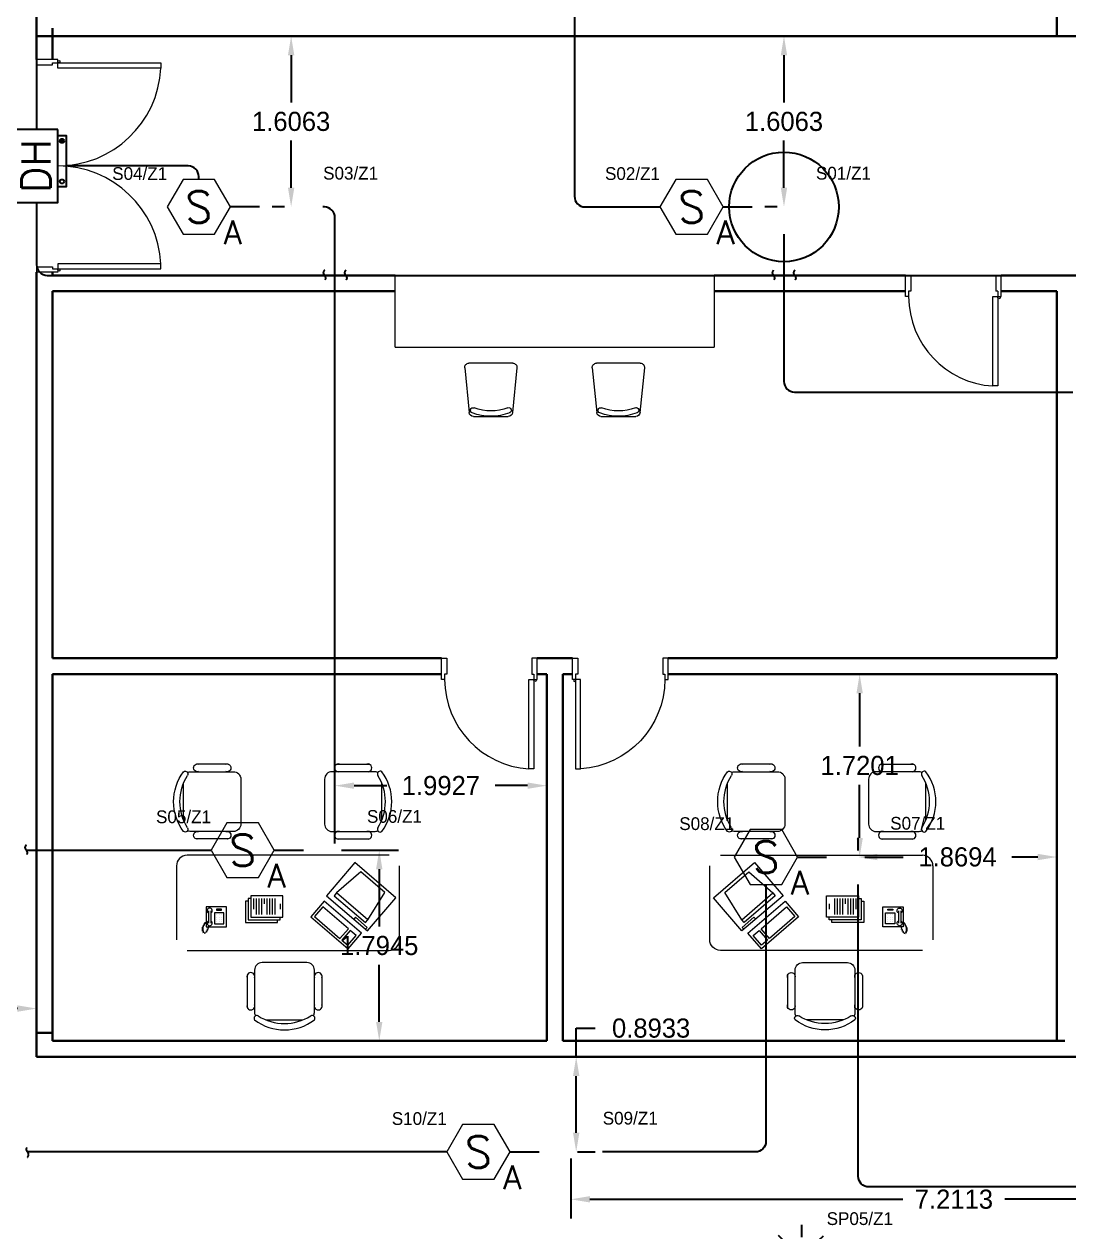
# Model space of a CAD drawing. Extents: x -3404 to 3497, y 0 to 399.
# Drawn here: x 46.01 to 55.84, y 346.88 to 358.24 of the extents above; entities that cross this region are included whole.
import ezdxf
from ezdxf import colors
from ezdxf.entities.mleader import LeaderData, LeaderLine
from ezdxf.enums import TextEntityAlignment as Align
from ezdxf.math import Vec2, Vec3

# ---------------------------------------------------------------- set-up
doc = ezdxf.new("R2010")
doc.units = 0
doc.header["$LTSCALE"] = 0.15
doc.linetypes.add('HIDDEN', pattern=[0.375, 0.25, -0.125])
doc.layers.get('0').update_dxf_attribs({"color": 252})
doc.layers.get('Defpoints').update_dxf_attribs({"color": 252})
for name, color, linetype in [('0 ARCH', 252, 'Continuous'), ('0 DD', 252, 'Continuous'), ('0 fire alarm', 252, 'Continuous'), ('0 sockets', 252, 'Continuous'), ('00-BT-FAS-TEXT', 2, 'Continuous'), ('AUTOINCR', 7, 'Continuous'), ('FIRE_LOOP', 7, 'Continuous'), ('WIRING', 4, 'Continuous')]:
    doc.layers.add(name, color=color, linetype=linetype)
for name, color, linetype, lineweight in [('DOOR', 252, 'Continuous', 20), ('FUR', 252, 'Continuous', 9), ('sofa', 252, 'Continuous', 9), ('T-FIRE-B', 4, 'Continuous', 0), ('T-TEXT', 2, 'Continuous', 0), ('wall', 252, 'Continuous', 30)]:
    doc.layers.add(name, color=color, linetype=linetype, lineweight=lineweight)
doc.styles.add('ROMANS', font='ROMANS.shx', dxfattribs={"width": 0.8})
doc.styles.add('TEXT-NFP', font='simplex.shx')
doc.dimstyles.get("Standard").update_dxf_attribs({"dimtxt": 0.18, "dimasz": 0.18, "dimexe": 0.18, "dimexo": 0.0625, "dimgap": 0.09, "dimtad": 0, "dimtih": 1, "dimtoh": 1, "dimdec": 4, "dimzin": 0, "dimdsep": 46, "dimtxsty": 'Standard', "dimcen": 0.09, "dimadec": 0, "dimazin": 0, "dimtfac": 1, "dimtdec": 4, "dimtofl": 0, "dimtmove": 0, "dimatfit": 3, "dimfxl": 1, "dimtolj": 1, "dimtzin": 0, "dimarcsym": 0})
pattern_1 = [(0, (0, 0), (0, 6.985), [5.08, -1.905]), (90, (0, 0), (-6.985, 4e-16), [5.08, -1.905])]

# ---------------------------------------------------------------- blocks, each defined once
blk = doc.blocks.new('RECTANG')
for p, q in [((1, 1), (0, 1)), ((0, 1), (0, 0)), ((1, 0), (1, 1)), ((0, 0), (1, 0))]:
    blk.add_line(p, q)
blk = doc.blocks.new('IBMAT', base_point=(61, 306))
for p, q in [((75, 307), (75, 306)), ((81, 307), (75, 307)), ((81, 306), (81, 307))]:
    blk.add_line(p, q)
at = {"xscale": 21, "yscale": 17, "zscale": 21}
blk.add_blockref('RECTANG', (61, 306), dxfattribs=at)
blk = doc.blocks.new('KEYBOARD', base_point=(60, 294))
for p, xscale, yscale, zscale in [((60, 294), 19, 8, 19), ((61, 295), 13, 5, 13), ((75, 295), 3, 5, 3)]:
    blk.add_blockref('RECTANG', p, dxfattribs=dict(xscale=xscale, yscale=yscale, zscale=zscale))
blk = doc.blocks.new('FNCOMP')
for p, q in [((-6.64, 16.23), (-8.5, 3.5)), ((6.08, 16.23), (-6.64, 16.23)), ((8, 3.5), (6.08, 16.23)), ((-8.5, 3.5), (-8.5, 2.04)), ((8, 3.5), (-8.5, 3.5)), ((-8.5, 2.04), (8, 2.04)), ((8, 2.04), (8, 3.5))]:
    blk.add_line(p, q)
at = {"xscale": 1.033846153846154, "yscale": 1.033846153846154, "zscale": 1.033846153846154}
for name, p in [('IBMAT', (-10.86, 0)), ('KEYBOARD', (-10.05, -10.5))]:
    blk.add_blockref(name, p, dxfattribs=at)
blk = doc.blocks.new('CHAIR7')
for p, q in [((5.12, 15.04), (17.88, 15.04)), ((20, 12), (3, 12)), ((0, 9), (0, -9)), ((23, -7.44), (23, 7.44)), ((3, -12), (20, -12)), ((5.12, -15), (17.88, -15))]:
    blk.add_line(p, q)
for centre, radius, start, end in [((5.56, 13.54), 1.56, 73.7398, 286.2602), ((17.44, 13.54), 1.56, 253.7398, 106.2602), ((3, 9), 3, 90, 180), ((20, 9), 3, 62.4156, 90), ((22.34, 11.12), 1.1, 53.3099, 212.0274), ((4.82, 0), 19.64, 327.5758, 32.4242), ((7, 0), 20, 323.1301, 36.8699), ((3, -9), 3, 180, 270), ((5.56, -13.5), 1.56, 73.7398, 286.2602), ((17.44, -13.5), 1.56, 253.7398, 106.2602), ((20, -9), 3, 270, 297.5844), ((22.34, -11.12), 1.1, 147.9726, 306.6901)]:
    blk.add_arc(centre, radius, start, end)
blk = doc.blocks.new('FNPHONE')
for p, q in [((-7.29, 6.54), (-7.29, 1.54)), ((-6.29, 6.54), (-6.29, 1.54)), ((-3.87, 4.85), (-3.87, 4.85)), ((-2.94, 4.85), (-2.94, 4.85)), ((-2, 4.85), (-2, 4.85)), ((-9.1, 0.22), (-9.7, 0.02)), ((-8.9, 0.62), (-9.5, 0.42)), ((-8.7, 1.02), (-9.3, 0.82)), ((-8.5, 1.42), (-9.1, 1.22)), ((-8.3, 1.82), (-8.9, 1.62)), ((-7.14, 0.56), (-7.5, -0.58)), ((-3.87, 3.91), (-3.87, 3.91)), ((-3.87, 2.97), (-3.87, 2.97)), ((-3.87, 2.03), (-3.87, 2.03)), ((-2.94, 3.91), (-2.94, 3.91)), ((-2.94, 2.97), (-2.94, 2.97)), ((-2.94, 2.03), (-2.94, 2.03)), ((-2, 3.91), (-2, 3.91)), ((-2, 2.97), (-2, 2.97)), ((-2, 2.03), (-2, 2.03)), ((-9.3, -0.18), (-9.9, -0.38)), ((-9.3, -0.58), (-9.9, -0.78)), ((-9.3, -0.98), (-9.9, -1.18)), ((-9.3, -1.38), (-9.9, -1.58)), ((-9.1, -1.78), (-9.7, -1.98)), ((-8.9, -2.18), (-9.5, -2.38)), ((-8.43, -2.46), (-9.03, -2.66)), ((-7.9, -1.98), (-8.5, -2.18)), ((-7.7, -1.58), (-8.3, -1.78)), ((-7.5, -1.18), (-8.1, -1.38)), ((-7.3, -0.78), (-7.9, -0.98))]:
    blk.add_line(p, q)
for centre, start, end in [((-6.79, 6.54), 298.4915, 241.5085), ((-6.79, 1.54), 118.4915, 61.5085)]:
    blk.add_arc(centre, 1.05, start, end)
for p, xscale, yscale, zscale in [((-8.21, 0), 8.20528234483245, 8.104073169521023, 8.20528234483245), ((-4.81, 1.25), 3.75, 4.375, 3.75), ((-4.03, 6.72), 2.03125, 0.46875, 2.03125)]:
    blk.add_blockref('RECTANG', p, dxfattribs=dict(xscale=xscale, yscale=yscale, zscale=zscale))
blk = doc.blocks.new('D90')
at = {"layer": 'DOOR'}
for points in [[(0.03, 0.2), (0.03, 1.04), (0.078, 1.04), (0.078, 0.2)], [(0.03, 0.2), (0, 0.2), (0, 0), (0.05, 0), (0.05, 0.15), (0.03, 0.15)], [(0.87, 0.2), (0.9, 0.2), (0.9, 0), (0.85, 0), (0.85, 0.15), (0.87, 0.15)]]:
    blk.add_lwpolyline(points, close=True, dxfattribs=at)
blk.add_circle((0.02, 0.21), 0.01, dxfattribs=at)
blk.add_arc((0.025, 0.197), 0.845, 0.2218, 86.3889, dxfattribs=at)
blk = doc.blocks.new('Ch01')
at = {"layer": 'FUR'}
for p, q in [((-0.455, 0.247), (-0.035, 0.205)), ((-0.499, -0.205), (-0.499, 0.207)), ((0.001, 0.165), (0.001, -0.163)), ((-0.455, -0.244), (-0.035, -0.202))]:
    blk.add_line(p, q, dxfattribs=at)
for centre, radius, start, end in [((-0.459, 0.207), 0.04, 84.2894, 180), ((-0.055, 0.168), 0.025, 20.5276, 200.5276), ((-0.499, 0.001), 0.449, 339.1935, 20.5276), ((-0.039, 0.165), 0.04, 0, 84.2894), ((-0.499, 0.001), 0.499, 339.1935, 20.5276), ((-0.459, -0.205), 0.04, 180, 275.7106), ((-0.056, -0.167), 0.025, 159.1935, 339.1935), ((-0.039, -0.163), 0.04, 275.7106, 0)]:
    blk.add_arc(centre, radius, start, end, dxfattribs=at)
blk = doc.blocks.new('ARCH')
at = {"layer": 'DOOR'}
for p, q in [((46.125, 355.955), (46.125, 355.905)), ((55.17, 355.725), (55.15, 355.725))]:
    blk.add_line(p, q, dxfattribs=at)
for points in [[(46.325, 357.875), (46.325, 357.905), (46.125, 357.905), (46.125, 357.855), (46.275, 357.855), (46.275, 357.875)], [(46.325, 357.875), (47.295, 357.875), (47.295, 357.825), (46.325, 357.825)], [(46.325, 355.935), (47.295, 355.935), (47.295, 355.985), (46.325, 355.985)], [(54.33, 355.675), (54.3, 355.675), (54.3, 355.875), (54.35, 355.875), (54.35, 355.725), (54.33, 355.725)], [(55.17, 355.675), (55.17, 354.835), (55.122, 354.835), (55.122, 355.675)]]:
    blk.add_lwpolyline(points, close=True, dxfattribs=at)
for points in [[(46.125, 355.955), (46.275, 355.955), (46.275, 355.935), (46.325, 355.935), (46.325, 355.905), (46.125, 355.905)], [(55.17, 355.725), (55.17, 355.675), (55.2, 355.675), (55.2, 355.875), (55.15, 355.875), (55.15, 355.725)]]:
    blk.add_lwpolyline(points, dxfattribs=at)
for centre in [(46.335, 357.885), (46.335, 355.925), (55.18, 355.665)]:
    blk.add_circle(centre, 0.01, dxfattribs=at)
for centre, radius, start, end in [((46.325, 357.875), 0.971, 270, 357.0492), ((46.325, 355.933), 0.971, 2.9508, 90), ((55.175, 355.678), 0.845, 180.2218, 266.3889)]:
    blk.add_arc(centre, radius, start, end, dxfattribs=at)
at = {"layer": 'sofa'}
for p, q in [((49.5, 355.875), (52.5, 355.875)), ((49.5, 355.2), (49.5, 355.875)), ((52.5, 355.875), (52.5, 355.2)), ((49.5, 355.2), (52.5, 355.2)), ((49.441, 350.421), (47.541, 350.421)), ((52.559, 350.421), (54.459, 350.421)), ((47.441, 350.321), (47.441, 349.627)), ((54.559, 350.321), (54.559, 349.627))]:
    blk.add_line(p, q, dxfattribs=at)
for points in [[(47.541, 349.527), (49.441, 349.527, 0.414214), (49.541, 349.627), (49.541, 350.321)], [(54.459, 349.527), (52.559, 349.527, -0.414214), (52.459, 349.627), (52.459, 350.321)]]:
    blk.add_lwpolyline(points, format="xyb", dxfattribs=at)
for points in [[(48.117, 349.989), (48.092, 349.989), (48.092, 349.789), (48.392, 349.789), (48.392, 349.814)], [(48.142, 350.014), (48.117, 350.014), (48.117, 349.814), (48.417, 349.814), (48.417, 349.839)], [(48.442, 350.039), (48.142, 350.039), (48.142, 349.839), (48.442, 349.839), (48.442, 350.039)], [(48.167, 350.014), (48.167, 349.914)], [(48.192, 350.014), (48.192, 349.864)], [(48.217, 350.014), (48.217, 349.864)], [(48.242, 350.014), (48.242, 349.864)], [(48.267, 350.014), (48.267, 349.964)], [(48.292, 350.014), (48.292, 349.864)], [(48.317, 350.014), (48.317, 349.864)], [(48.342, 350.014), (48.342, 349.864)], [(48.367, 350.014), (48.367, 349.864)], [(48.417, 349.964), (48.417, 349.914)], [(53.558, 350.039), (53.858, 350.039), (53.858, 349.839), (53.558, 349.839), (53.558, 350.039)], [(53.858, 350.014), (53.883, 350.014), (53.883, 349.814), (53.583, 349.814), (53.583, 349.839)], [(53.583, 349.964), (53.583, 349.914)], [(53.883, 349.989), (53.908, 349.989), (53.908, 349.789), (53.608, 349.789), (53.608, 349.814)], [(53.633, 350.014), (53.633, 349.864)], [(53.658, 350.014), (53.658, 349.864)], [(53.683, 350.014), (53.683, 349.864)], [(53.708, 350.014), (53.708, 349.864)], [(53.733, 350.014), (53.733, 349.964)], [(53.758, 350.014), (53.758, 349.864)], [(53.783, 350.014), (53.783, 349.864)], [(53.808, 350.014), (53.808, 349.864)], [(53.833, 350.014), (53.833, 349.914)]]:
    blk.add_lwpolyline(points, dxfattribs=at)
for centre, start, end in [((47.541, 350.321), 90, 180), ((54.459, 350.321), 0, 90)]:
    blk.add_arc(centre, 0.1, start, end, dxfattribs=at)
at = {"layer": 'wall'}
for p, q in [((55.725, 358.125), (55.725, 362.925)), ((46.125, 361.861), (46.125, 358.125)), ((46.125, 358.2), (46.125, 357.905)), ((46.125, 358.125), (55.8, 358.125)), ((46.275, 358.2), (46.275, 357.905)), ((63.829, 358.125), (55.725, 358.125)), ((46.125, 355.905), (46.125, 355.2)), ((46.275, 355.905), (46.275, 355.875)), ((49.5, 355.875), (46.275, 355.875)), ((54.3, 355.875), (52.5, 355.875)), ((55.8, 355.875), (55.2, 355.875)), ((59.1, 355.875), (55.8, 355.875)), ((49.5, 355.725), (46.275, 355.725)), ((46.275, 355.725), (46.275, 352.275)), ((54.3, 355.725), (52.5, 355.725)), ((55.725, 355.725), (55.2, 355.725)), ((55.725, 355.725), (55.725, 352.275)), ((46.125, 355.275), (46.125, 348.525)), ((49.934, 352.275), (46.275, 352.275)), ((51.166, 352.275), (50.834, 352.275)), ((55.725, 352.275), (52.066, 352.275)), ((46.275, 352.125), (46.275, 348.675)), ((49.934, 352.125), (46.275, 352.125)), ((50.925, 352.125), (50.834, 352.125)), ((50.925, 352.125), (50.925, 348.675)), ((51.075, 352.125), (51.075, 348.675)), ((51.166, 352.125), (51.075, 352.125)), ((55.725, 352.125), (52.066, 352.125)), ((55.725, 352.125), (55.725, 348.675)), ((46.275, 348.75), (46.125, 348.75)), ((46.275, 348.675), (50.925, 348.675)), ((51.075, 348.675), (55.8, 348.675)), ((46.125, 348.525), (55.8, 348.525)), ((55.725, 348.525), (55.65, 348.525)), ((55.725, 348.525), (55.65, 348.525)), ((55.725, 348.525), (55.65, 348.525)), ((82.275, 348.525), (55.724, 348.525)), ((65.4, 348.525), (55.724, 348.525)), ((65.325, 348.525), (55.724, 348.525)), ((57.8, 348.525), (55.724, 348.525))]:
    blk.add_line(p, q, dxfattribs=at)
at = {"layer": 'DOOR', "rotation": 180}
blk.add_blockref('D90', (50.834, 352.275), dxfattribs=at)
at = {"layer": 'DOOR', "xscale": -1, "rotation": 180}
blk.add_blockref('D90', (51.166, 352.275), dxfattribs=at)
at = {"layer": 'sofa', "yscale": 0.0234375, "zscale": 0.0234375}
for name, p, xscale in [('CHAIR7', (48.047, 350.926), -0.0234375), ('CHAIR7', (48.834, 350.926), 0.0234375), ('CHAIR7', (53.166, 350.926), -0.0234375), ('CHAIR7', (53.953, 350.926), 0.0234375), ('FNPHONE', (47.913, 349.747), 0.0234375), ('FNPHONE', (54.087, 349.747), -0.0234375)]:
    blk.add_blockref(name, p, dxfattribs=dict(at, xscale=xscale))
at = {"layer": 'sofa'}
for name, p, xscale, yscale, zscale, rotation in [('FNCOMP', (49.045, 349.875), 0.02343749999997079, 0.02343749999997079, 0.02343749999997079, 319.3987053547845), ('FNCOMP', (52.955, 349.875), -0.02343749999997079, 0.0234375, 0.0234375, 40.60129464521547), ('CHAIR7', (48.457, 349.412), 0.0234375, 0.0234375, 0.0234375, 270), ('CHAIR7', (53.543, 349.412), -0.0234375, 0.0234375, 0.0234375, 90)]:
    blk.add_blockref(name, p, dxfattribs=dict(at, xscale=xscale, yscale=yscale, zscale=zscale, rotation=rotation))
at = {"layer": 'wall', "xscale": -1, "rotation": 90}
for p in [(50.4, 354.55), (51.6, 354.55)]:
    blk.add_blockref('Ch01', p, dxfattribs=at)
blk = doc.blocks.new('dressable smoke detectore above false ceiling')
blk.add_lwpolyline([(200, 0), (100, 173.2), (-100, 173.2), (-200, 0), (-100, -173.2), (100, -173.2)], close=True)
at = {"layer": 'T-TEXT', "style": 'ROMANS'}
blk.add_attdef('S', text='', height=200, dxfattribs=at).set_placement((0, 0, 0), align=Align.MIDDLE)
blk.add_attdef('A', text='', height=150, dxfattribs=at).set_placement((214.9, -161.3), align=Align.MIDDLE_CENTER)
blk = doc.blocks.new('*U84')
h = blk.add_hatch()
h.set_pattern_fill('ANGLE', color=3)
h.set_pattern_definition(pattern_1)
h.paths.add_polyline_path([(157.5, -28.7, 1), (186.3, -28.7, 1)])
blk.add_lwpolyline([(250, 0), (250, 300), (-250, 300), (-250, 0)], close=True)
at = {"color": 3}
blk.add_lwpolyline([(-142.5, 0), (208.2, 0), (208.2, -57.7), (-142.5, -57.7)], close=True, dxfattribs=at)
for centre in [(-106.2, -28.7), (171.9, -28.7)]:
    blk.add_circle(centre, 14.4, dxfattribs=at)
at = {"layer": 'T-TEXT', "style": 'TEXT-NFP'}
blk.add_attdef('DH', text='', height=200, dxfattribs=at).set_placement((0, 150, 0), align=Align.MIDDLE)
blk = doc.blocks.new('*U101')
at = {"linetype": 'ByBlock'}
h = blk.add_hatch(dxfattribs=at)
h.set_pattern_fill('ANGLE', color=2)
h.set_pattern_definition(pattern_1)
h.paths.add_polyline_path([(27, -14, 1), (15, -14, 1)])
at = {"color": 1}
for p, q in [((-89.7, 324.6), (-147.6, 382.6)), ((-0.8, 373.8), (-0.8, 450)), ((134.9, 380.2), (74.6, 321.5)), ((-99, 262.2), (-154.6, 262.2)), ((99, 262.2), (154.6, 262.2)), ((0, 192.9), (0, 34.9)), ((70.7, 34.9), (-70.7, 34.9)), ((70.7, 0), (-70.7, 0))]:
    blk.add_line(p, q, dxfattribs=at)
at = {"color": 6, "linetype": 'ByBlock'}
blk.add_lwpolyline([(-37.4, 0), (54.5, 0), (54.5, -26), (-37.4, -26)], close=True, dxfattribs=at)
at = {"color": 1}
blk.add_circle((0, 268.8), 75.9, dxfattribs=at)
at = {"color": 6, "linetype": 'ByBlock'}
for centre in [(-21, -14), (21, -14)]:
    blk.add_circle(centre, 6, dxfattribs=at)
blk = doc.blocks.new('endtick', base_point=(-3267.27, -69559.4))
at = {"layer": 'WIRING', "color": 2, "linetype": 'HIDDEN'}
blk.add_spline([(-3267.27, -69509.4), (-3276.985, -69534.4), (-3267.27, -69559.4), (-3256.425, -69584.4), (-3267.27, -69609.4)], degree=3, dxfattribs=at)
blk = doc.blocks.new('*D179')
at = {"layer": '0 DD', "color": 0, "lineweight": -2, "transparency": 16777216}
for p, q in [((48.995, 350.47), (49.529, 350.47)), ((49.349, 350.29), (49.349, 349.752)), ((49.349, 348.855), (49.349, 349.392)), ((48.995, 348.675), (49.529, 348.675))]:
    blk.add_line(p, q, dxfattribs=at)
at = {"layer": '0 DD', "color": 0, "transparency": 16777216}
for points in [[(49.319, 350.29), (49.379, 350.29), (49.349, 350.47)], [(49.319, 348.855), (49.379, 348.855), (49.349, 348.675)]]:
    blk.add_solid(points, dxfattribs=at)
at = {"layer": 'Defpoints', "color": 0, "transparency": 16777216}
for p in [(48.932, 350.47), (48.932, 348.675), (49.349, 348.675)]:
    blk.add_point(p, dxfattribs=at)
at = {"layer": '0 DD', "color": 0, "transparency": 16777216, "insert": (49.349, 349.572), "char_height": 0.18, "attachment_point": 5}
blk.add_mtext('\\A1;1.7945', dxfattribs=at)
blk = doc.blocks.new('*D180')
at = {"layer": '0 DD', "color": 0, "lineweight": -2, "transparency": 16777216}
for p, q in [((48.932, 350.532), (48.932, 351.256)), ((50.925, 350.532), (50.925, 351.256)), ((49.112, 351.076), (49.419, 351.076)), ((50.745, 351.076), (50.439, 351.076))]:
    blk.add_line(p, q, dxfattribs=at)
at = {"layer": '0 DD', "color": 0, "transparency": 16777216}
for points in [[(49.112, 351.106), (49.112, 351.046), (48.932, 351.076)], [(50.745, 351.106), (50.745, 351.046), (50.925, 351.076)]]:
    blk.add_solid(points, dxfattribs=at)
at = {"layer": 'Defpoints', "color": 0, "transparency": 16777216}
for p in [(50.925, 351.076), (48.932, 350.47), (50.925, 350.47)]:
    blk.add_point(p, dxfattribs=at)
at = {"layer": '0 DD', "color": 0, "transparency": 16777216, "insert": (49.929, 351.076), "char_height": 0.18, "attachment_point": 5}
blk.add_mtext('\\A1;1.9927', dxfattribs=at)
blk = doc.blocks.new('*D181')
at = {"layer": '0 DD', "color": 0, "lineweight": -2, "transparency": 16777216}
for p, q in [((53.856, 350.467), (53.856, 350.585)), ((55.725, 350.467), (55.725, 350.585)), ((54.036, 350.405), (54.28, 350.405)), ((55.545, 350.405), (55.3, 350.405))]:
    blk.add_line(p, q, dxfattribs=at)
at = {"layer": '0 DD', "color": 0, "transparency": 16777216}
for points in [[(54.036, 350.435), (54.036, 350.375), (53.856, 350.405)], [(55.545, 350.435), (55.545, 350.375), (55.725, 350.405)]]:
    blk.add_solid(points, dxfattribs=at)
at = {"layer": 'Defpoints', "color": 0, "transparency": 16777216}
for p in [(53.856, 350.405), (55.725, 350.405), (55.725, 350.405)]:
    blk.add_point(p, dxfattribs=at)
at = {"layer": '0 DD', "color": 0, "transparency": 16777216, "insert": (54.79, 350.405), "char_height": 0.18, "attachment_point": 5}
blk.add_mtext('\\A1;1.8694', dxfattribs=at)
blk = doc.blocks.new('*D182')
at = {"layer": '0 DD', "color": 0, "lineweight": -2, "transparency": 16777216}
for p, q in [((53.833, 352.125), (53.689, 352.125)), ((53.869, 351.945), (53.869, 351.445)), ((53.869, 350.585), (53.869, 351.085)), ((53.918, 350.405), (54.049, 350.405))]:
    blk.add_line(p, q, dxfattribs=at)
at = {"layer": '0 DD', "color": 0, "transparency": 16777216}
for points in [[(53.839, 351.945), (53.899, 351.945), (53.869, 352.125)], [(53.839, 350.585), (53.899, 350.585), (53.869, 350.405)]]:
    blk.add_solid(points, dxfattribs=at)
at = {"layer": 'Defpoints', "color": 0, "transparency": 16777216}
for p in [(53.869, 352.125), (53.896, 352.125), (53.856, 350.405)]:
    blk.add_point(p, dxfattribs=at)
at = {"layer": '0 DD', "color": 0, "transparency": 16777216, "insert": (53.869, 351.265), "char_height": 0.18, "attachment_point": 5}
blk.add_mtext('\\A1;1.7201', dxfattribs=at)
blk = doc.blocks.new('*D183')
at = {"layer": '0 DD', "color": 0, "lineweight": -2, "transparency": 16777216}
for p, q in [((51.202, 348.525), (51.202, 348.795)), ((51.202, 348.795), (51.382, 348.795)), ((51.213, 348.525), (51.382, 348.525)), ((51.202, 347.812), (51.202, 348.345)), ((51.213, 347.632), (51.382, 347.632))]:
    blk.add_line(p, q, dxfattribs=at)
at = {"layer": '0 DD', "color": 0, "transparency": 16777216}
for points in [[(51.172, 348.345), (51.232, 348.345), (51.202, 348.525)], [(51.172, 347.812), (51.232, 347.812), (51.202, 347.632)]]:
    blk.add_solid(points, dxfattribs=at)
at = {"layer": 'Defpoints', "color": 0, "transparency": 16777216}
for p in [(51.151, 348.525), (51.202, 348.525), (51.151, 347.632)]:
    blk.add_point(p, dxfattribs=at)
at = {"layer": '0 DD', "color": 0, "transparency": 16777216, "insert": (51.907, 348.795), "char_height": 0.18, "attachment_point": 5}
blk.add_mtext('\\A1;0.8933', dxfattribs=at)
blk = doc.blocks.new('*D185')
at = {"layer": '0 DD', "color": 0, "lineweight": -2, "transparency": 16777216}
for p, q in [((51.151, 347.569), (51.151, 347.006)), ((58.362, 347.24), (58.362, 347.006)), ((51.331, 347.186), (54.276, 347.186)), ((58.182, 347.186), (55.236, 347.186))]:
    blk.add_line(p, q, dxfattribs=at)
at = {"layer": '0 DD', "color": 0, "transparency": 16777216}
for points in [[(51.331, 347.216), (51.331, 347.156), (51.151, 347.186)], [(58.182, 347.216), (58.182, 347.156), (58.362, 347.186)]]:
    blk.add_solid(points, dxfattribs=at)
at = {"layer": 'Defpoints', "color": 0, "transparency": 16777216}
for p in [(51.151, 347.632), (58.362, 347.303), (51.151, 347.186)]:
    blk.add_point(p, dxfattribs=at)
at = {"layer": '0 DD', "color": 0, "transparency": 16777216, "insert": (54.756, 347.186), "char_height": 0.18, "attachment_point": 5}
blk.add_mtext('\\A1;7.2113', dxfattribs=at)
blk = doc.blocks.new('*D284')
at = {"layer": '0 DD', "color": 0, "lineweight": -2, "transparency": 16777216}
for p, q in [((43.65, 349.682), (43.65, 348.8)), ((46.125, 349.682), (46.125, 348.8)), ((43.83, 348.98), (44.348, 348.98)), ((45.945, 348.98), (45.428, 348.98))]:
    blk.add_line(p, q, dxfattribs=at)
at = {"layer": '0 DD', "color": 0, "transparency": 16777216}
for points in [[(43.83, 349.01), (43.83, 348.95), (43.65, 348.98)], [(45.945, 349.01), (45.945, 348.95), (46.125, 348.98)]]:
    blk.add_solid(points, dxfattribs=at)
at = {"layer": 'Defpoints', "color": 0, "transparency": 16777216}
for p in [(43.65, 349.745), (46.125, 349.745), (46.125, 348.98)]:
    blk.add_point(p, dxfattribs=at)
at = {"layer": '0 DD', "color": 0, "transparency": 16777216, "insert": (44.888, 348.98), "char_height": 0.18, "attachment_point": 5}
blk.add_mtext('\\A1;2.4747', dxfattribs=at)
blk = doc.blocks.new('*D291')
at = {"layer": '0 DD', "color": 0, "lineweight": -2, "transparency": 16777216}
for p, q in [((53.094, 358.125), (52.977, 358.125)), ((53.157, 357.945), (53.157, 357.502)), ((53.157, 356.699), (53.157, 357.142)), ((53.094, 356.519), (52.977, 356.519))]:
    blk.add_line(p, q, dxfattribs=at)
at = {"layer": '0 DD', "color": 0, "transparency": 16777216}
for points in [[(53.127, 357.945), (53.187, 357.945), (53.157, 358.125)], [(53.127, 356.699), (53.187, 356.699), (53.157, 356.519)]]:
    blk.add_solid(points, dxfattribs=at)
at = {"layer": 'Defpoints', "color": 0, "transparency": 16777216}
for p in [(53.157, 358.125), (53.157, 358.125), (53.157, 356.519)]:
    blk.add_point(p, dxfattribs=at)
at = {"layer": '0 DD', "color": 0, "transparency": 16777216, "insert": (53.157, 357.322), "char_height": 0.18, "attachment_point": 5}
blk.add_mtext('\\A1;1.6063', dxfattribs=at)
blk = doc.blocks.new('*D292')
at = {"layer": '0 DD', "color": 0, "lineweight": -2, "transparency": 16777216}
for p, q in [((48.457, 358.125), (48.34, 358.125)), ((48.52, 357.945), (48.52, 357.502)), ((48.52, 356.699), (48.52, 357.142)), ((48.457, 356.519), (48.34, 356.519))]:
    blk.add_line(p, q, dxfattribs=at)
at = {"layer": '0 DD', "color": 0, "transparency": 16777216}
for points in [[(48.49, 357.945), (48.55, 357.945), (48.52, 358.125)], [(48.49, 356.699), (48.55, 356.699), (48.52, 356.519)]]:
    blk.add_solid(points, dxfattribs=at)
at = {"layer": 'Defpoints', "color": 0, "transparency": 16777216}
for p in [(48.52, 358.125), (48.52, 358.125), (48.52, 356.519)]:
    blk.add_point(p, dxfattribs=at)
at = {"layer": '0 DD', "color": 0, "transparency": 16777216, "insert": (48.52, 357.322), "char_height": 0.18, "attachment_point": 5}
blk.add_mtext('\\A1;1.6063', dxfattribs=at)

msp = doc.modelspace()

# ---------------------------------------------------------------- linework, layer by layer
at = {"layer": '0 fire alarm', "color": 2}
msp.add_circle((53.15673, 356.51868), 0.51538, dxfattribs=at)
at = {"layer": '0 sockets', "color": 3}
for points in [[(46.125, 362.56436), (46.125, 357.24736)], [(49.03227, 355.875), (53.05673, 355.875)], [(53.25673, 355.875), (56.8034, 355.875)]]:
    msp.add_lwpolyline(points, dxfattribs=at)
msp.add_lwpolyline([(46.125, 356.56037), (46.125, 355.975, 0.41421356), (46.225, 355.875), (48.83227, 355.875)], format="xyb", dxfattribs=at)
at = {"layer": 'FIRE_LOOP', "color": 3}
for points in [[(51.18582, 360.3703), (51.18582, 356.61868, 0.41421356), (51.28582, 356.51868), (51.99061, 356.51868)], [(47.65131, 356.7763), (47.65131, 356.80387, 0.41421356), (47.55131, 356.90387), (46.40429, 356.90387)], [(48.93227, 350.72714), (48.93227, 356.41868, 0.41421356), (48.83227, 356.51868), (48.81744, 356.51868)], [(53.15673, 356.26105), (53.15673, 354.87687, 0.41421356), (53.25673, 354.77687), (55.87509, 354.77687)], [(52.98691, 350.14733), (52.98691, 347.7317, -0.41421356), (52.88691, 347.6317), (51.44809, 347.6317)], [(57.19584, 347.30273), (53.95556, 347.30273, -0.41421356), (53.85556, 347.40273), (53.85556, 350.14733)]]:
    msp.add_lwpolyline(points, format="xyb", dxfattribs=at)
for points in [[(48.22248, 356.51868), (47.94879, 356.51868)], [(52.58556, 356.51868), (52.85926, 356.51868)], [(46.02531, 350.46951), (47.76615, 350.46951)], [(48.3611, 350.46951), (48.6348, 350.46951)], [(53.28438, 350.40495), (53.55808, 350.40495)], [(49.98449, 347.6317), (46.04068, 347.6317)], [(50.57944, 347.6317), (50.85314, 347.6317)]]:
    msp.add_lwpolyline(points, dxfattribs=at)

# ---------------------------------------------------------------- block references
at = {"layer": '0 ARCH', "color": 3}
msp.add_blockref('ARCH', (0, 0), dxfattribs=at)
at = {"layer": '0 fire alarm', "color": 3, "xscale": 0.001374, "yscale": 0.001374, "zscale": 0.001374, "rotation": 90}
msp.add_blockref('*U84', (46.325, 356.90387), dxfattribs=at).add_auto_attribs({'DH': 'DH'})
at = {"layer": '0 fire alarm', "color": 3}
for name, p, xscale, yscale, zscale in [('endtick', (48.83227, 355.875), 0.001, 0.001, 0.001), ('endtick', (49.03227, 355.875), 0.001, 0.001, 0.001), ('endtick', (53.05673, 355.875), 0.001, 0.001, 0.001), ('endtick', (53.25673, 355.875), 0.001, 0.001, 0.001), ('endtick', (46.02531, 350.46951), 0.001, 0.001, 0.001), ('*U101', (53.325, 346.275), 0.001488, 0.001488, 0.001488)]:
    msp.add_blockref(name, p, dxfattribs=dict(at, xscale=xscale, yscale=yscale, zscale=zscale))
at = {"layer": '0 fire alarm', "color": 3, "xscale": 0.001, "yscale": 0.001, "zscale": 0.001, "rotation": 180.0000000000008}
msp.add_blockref('endtick', (46.04068, 347.6317), dxfattribs=at)
at = {"layer": 'T-FIRE-B', "color": 2, "xscale": 0.001487761816891826, "yscale": 0.001487761816891826, "zscale": 0.001487761816891826}
for p in [(47.65131, 356.51868), (52.28808, 356.51868), (48.06362, 350.46951), (52.98691, 350.40495), (50.28197, 347.6317)]:
    msp.add_blockref('dressable smoke detectore above false ceiling', p, dxfattribs=at).add_auto_attribs({'S': 'S', 'A': 'A'})

# ---------------------------------------------------------------- texts
at = {"layer": 'AUTOINCR', "color": 2}
for s, p in [('S04/Z1', (47.35376, 356.73636)), ('S02/Z1', (51.99053, 356.73636)), ('S05/Z1', (47.76607, 350.6872)), ('S08/Z1', (52.68935, 350.62264)), ('S10/Z1', (49.98441, 347.84939))]:
    msp.add_text(s, height=0.12, dxfattribs=at).set_placement(p, align=Align.BOTTOM_RIGHT)
for s, p in [('S03/Z1', (48.82105, 356.7399)), ('S01/Z1', (53.45782, 356.7399)), ('S06/Z1', (49.23336, 350.69074)), ('S07/Z1', (54.15665, 350.62617)), ('S09/Z1', (51.45171, 347.85293))]:
    msp.add_text(s, height=0.12, dxfattribs=at).set_placement(p, align=Align.BOTTOM_LEFT)
at = {"layer": 'AUTOINCR', "color": 1}
msp.add_text('SP05/Z1', height=0.12, dxfattribs=at).set_placement((53.55859, 346.90817), align=Align.BOTTOM_LEFT)

# ---------------------------------------------------------------- dimensions: what is measured, and where the dimension line sits
at = {"layer": '0 DD', "color": 6}
for base, p1, p2, picture, middle in [((48.51996, 358.125), (48.51996, 356.51868), (48.51996, 358.125), '*D292', (48.51996, 357.32184)), ((53.15673, 358.125), (53.15673, 356.51868), (53.15673, 358.125), '*D291', (53.15673, 357.32184)), ((53.868941, 352.125), (53.855559, 350.404948), (53.895641, 352.125), '*D182', (53.868941, 351.264974)), ((49.34892, 348.675), (48.93227, 350.46951), (48.93227, 348.675), '*D179', (49.34892, 349.57226))]:
    dim = msp.add_linear_dim(base=base, p1=p1, p2=p2, angle=90, dimstyle='Standard', dxfattribs=at)
    dim.commit()
    dim.dimension.update_dxf_attribs({"geometry": picture, "text_midpoint": middle})
for base, p1, p2, picture, middle in [((50.925, 351.07578), (48.93227, 350.46951), (50.925, 350.46951), '*D180', (49.92864, 351.07578)), ((55.725, 350.40495), (53.85556, 350.40495), (55.725, 350.40495), '*D181', (54.79028, 350.40495)), ((46.125, 348.97959), (43.6503, 349.74491), (46.125, 349.74491), '*D284', (44.88765, 348.97959)), ((51.15062, 347.18609), (58.36196, 347.30273), (51.15062, 347.6317), '*D185', (54.75629, 347.18609))]:
    dim = msp.add_linear_dim(base=base, p1=p1, p2=p2, dimstyle='Standard', dxfattribs=at)
    dim.commit()
    dim.dimension.update_dxf_attribs({"geometry": picture, "text_midpoint": middle})
dim = msp.add_linear_dim(base=(51.20171, 348.525), p1=(51.15062, 347.6317), p2=(51.15062, 348.525), angle=90, dimstyle='Standard', dxfattribs=at)
dim.commit()
dim.dimension.update_dxf_attribs({"geometry": '*D183', "text_midpoint": (51.90671, 348.795), "dimtype": 160})

# ---------------------------------------------------------------- leaders
at = {"layer": '00-BT-FAS-TEXT', "color": 3}
ml = msp.add_multileader_mtext('Standard', dxfattribs=at)
ml.set_content('{\\C2;ZONE 1 /FACP FOR DETECTORS\\PEMT ? 3/4 INCH CONDUIT\\P(2*1.5)MM2 FIRE RESISTANCE CABLE 105C\\PEXPOSED ABOVE FALSE CEILLING\\PTYPICAL}', color=6)
ml.set_leader_properties()
ml.build(insert=Vec2(0, 0))
ml.multileader.update_dxf_attribs({"text_right_attachment_type": 6, "dogleg_length": 0.05, "arrow_head_size": 0.2})
ctx = ml.context
ctx.base_point, ctx.char_height, ctx.arrow_head_size, ctx.landing_gap_size = Vec3(68.69514, 353.04615), 0.05, 0.2, 0.01
ctx.right_attachment, ctx.text_align_type = 6, 2
notes = []
notes.append((ctx, [(0, (1, 1, 0), (70.4568, 353.01115), (-1, 0), 0.05, [(0, [(71.4, 353.24842)], 0, [])])]))
ctx.mtext.insert, ctx.mtext.width, ctx.mtext.alignment, ctx.mtext.flow_direction = Vec3(70.3968, 353.07115), 3430, 3, 5
ml = msp.add_multileader_mtext('Standard', dxfattribs=at)
ml.set_content('{\\C2;ZONE 1 /FACP FOR DETECTORS\\PEMT ? 3/4 INCH CONDUIT\\P(2*1.5)MM2 FIRE RESISTANCE CABLE 105C\\PEXPOSED ABOVE FALSE CEILLING\\PTYPICAL}', color=6)
ml.set_leader_properties()
ml.build(insert=Vec2(0, 0))
ml.multileader.update_dxf_attribs({"text_right_attachment_type": 6, "dogleg_length": 0.05, "arrow_head_size": 0.2})
ctx = ml.context
ctx.base_point, ctx.char_height, ctx.arrow_head_size, ctx.landing_gap_size = Vec3(14.38857, 349.27523), 0.05, 0.2, 0.01
ctx.right_attachment = 6
notes.append((ctx, [(0, (1, 1, 0), (14.33857, 349.27523), (1, 0), 0.05, [(0, [(13.48332, 349.74683)], 0, [])])]))
ctx.mtext.insert, ctx.mtext.width, ctx.mtext.flow_direction = Vec3(14.39857, 349.30023), 3430, 5
for ctx, leaders in notes:
    for number, flags, end, landing, length, lines in leaders:
        leader = LeaderData()
        leader.index, (leader.has_last_leader_line, leader.has_dogleg_vector, leader.attachment_direction) = number, flags
        leader.last_leader_point, leader.dogleg_vector, leader.dogleg_length = Vec3(end), Vec3(landing), length
        for number, points, colour, breaks in lines:
            line = LeaderLine()
            line.index, line.vertices, line.color, line.breaks = number, Vec3.list(points), colors.encode_raw_color(colour), breaks
            leader.lines.append(line)
        ctx.leaders.append(leader)

doc.saveas('drawing.dxf')
